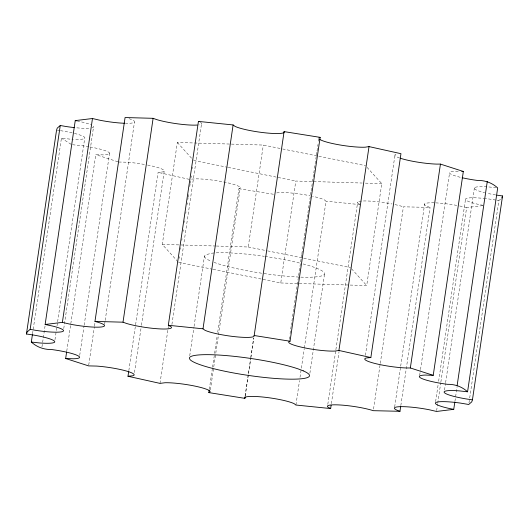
<?xml version="1.0" encoding="UTF-8"?>
<svg xmlns="http://www.w3.org/2000/svg" width="529" height="529" viewBox="0 0 529 529"><rect width="100%" height="100%" fill="white"/><g stroke="black" fill="none" stroke-linecap="round" stroke-linejoin="round"><path stroke-width="0.4" stroke-dasharray="2.65 1.98" d="M32.527 333.892L61.43 138.175L69.398 139.061A26.02 3.663 8.4 0 0 72.804 139.292M41.956 346.925L45.091 325.719M54.97 339.717L56.894 326.671M57.013 325.851L57.496 322.591M57.615 321.777L84.713 138.294M63.758 328.588L93.501 127.165M66.747 351.17L95.769 154.64L103.558 154.911A26.02 3.663 8.4 0 0 89.361 146.837M79.72 355.323L84.058 325.963M84.177 325.15L109.589 153.079M88.733 365.076L94.393 326.743M94.512 325.93L94.995 322.67M104.597 324.416L105.073 321.156M105.198 320.336L134.459 122.179M128.838 370.558L158.098 172.394L162.992 171.892A26.02 3.663 8.4 0 0 146.467 164.836M134.472 372.542L141.336 326.062M141.455 325.242L164.215 171.118M178.002 261.789L162.291 244.405L177.341 142.473L263.303 145.065L281.812 148.788M159.989 383.38L168.414 326.294M179.146 258.311L179.384 256.684M180.468 249.344L180.706 247.711M181.791 240.371L182.036 238.744M183.113 231.404L183.358 229.771M184.442 222.431L184.681 220.798M185.765 213.465L186.01 211.831M187.087 204.492L187.332 202.858M187.815 199.598L188.053 197.965M188.172 197.152L188.655 193.892M189.739 186.552L190.103 184.105M190.222 183.292L190.585 180.845M191.062 177.579L191.306 175.952M192.391 168.612L192.629 166.979M171.905 324.469L201.529 123.859M189.739 355.706L193.951 327.167M194.07 326.347L204.425 256.221L205.245 254.985L211.21 253.285A60.709 8.557 8.4 0 1 214.655 252.948M209.305 389.337L212.433 368.131M212.552 367.318L214.483 354.271M214.602 353.451L217.247 335.512M217.73 332.252L238.923 188.727L239.809 188.483L240.245 187.577A26.02 3.663 8.4 0 0 222.821 181.791A26.02 3.663 8.4 0 0 195.194 178.862L191.458 179.126M210.383 389.82L240.245 187.577M216.321 246.031L248.246 246.997L263.303 145.065M245.106 395.871L250.647 358.358M250.766 357.538L253.656 337.971M245.238 395.904L248.366 374.697M248.491 373.884L250.779 358.391M250.898 357.571L253.788 338.005M213.147 269.36L280.754 282.969L295.804 181.037L362.114 183.034M289.224 339.294L289.588 336.847M290.071 333.587L291.148 326.248M291.274 325.434L292.477 317.274M292.597 316.461L293.8 308.308M293.919 307.488L294.521 303.415M294.646 302.601L295.122 299.335M295.248 298.521L297.172 285.475M297.291 284.655L301.748 254.482M301.867 253.669L303.798 240.622M303.917 239.809L304.4 236.542M304.519 235.729L306.443 222.683M306.562 221.869L309.095 204.743M309.214 203.923L311.019 191.696M311.138 190.876L313.671 173.75M313.79 172.937L315.714 159.89M315.839 159.077L316.316 155.81M316.441 154.997L316.924 151.737M317.043 150.917L318.002 144.397M318.484 141.137L318.967 137.871M295.923 405.029L299.533 380.569M300.016 377.303L304.228 348.763M304.347 347.95L326.023 201.165L324.27 199.817A26.02 3.663 8.4 0 0 312.599 196.279M309.882 373.236L324.575 273.751M327.815 404.321L335.763 350.502M335.882 349.689L357.677 202.085M331.372 403.667L339.082 351.481M280.754 282.969L366.709 285.561L381.766 183.629L367.139 167.442M365.394 355.382L395.018 154.772M373.54 409.049L380.166 364.197M380.285 363.383L403.409 206.813L430.084 207.434A26.02 3.663 8.4 0 1 434.197 202.819M394.66 406.973L400.565 367.014M400.684 366.2L424.648 203.923M400.817 405.591L430.084 207.434M419.676 375.299L420.403 370.406M420.522 369.586L449.544 173.056M435.612 401.65L438.144 384.523M438.627 381.264L465.48 199.413M436.643 410.636L437.609 404.116M437.728 403.296L440.736 382.91M440.855 382.097L466.624 207.586L483.85 205.483L479.003 204.518A26.02 3.663 8.4 0 1 465.599 198.944A26.02 3.663 8.4 0 1 483.817 198.408M444.532 390.038L445.491 383.518M445.61 382.705L474.394 187.802M454.947 401.2L457.116 386.52M468.978 402.853L469.58 398.773M469.699 397.96L498.84 200.617L501.287 198.547M118.721 162.019L126.821 162.211A26.02 3.663 8.4 0 1 145.753 164.698M458.22 171.224L455.376 171.191A26.02 3.663 8.4 0 0 461.453 177.572M365.394 183.133L381.766 183.629M162.291 244.405L215.501 246.011M72.506 144.734L81.823 145.673A26.02 3.663 8.4 0 1 88.541 146.692M359.978 204.624L326.023 201.165M496.162 187.709L489.702 187.041A26.02 3.663 8.4 0 0 484.663 192.688M57.337 130.246L59.691 130.584M60.471 130.689L62.038 130.914A26.02 3.663 8.4 0 1 72.341 132.905M273.42 194.242L238.923 188.727M495.752 200.055L490.456 199.208A26.02 3.663 8.4 0 0 484.531 198.481M497.141 200.279L498.84 200.617M282.618 148.953L318.028 156.081M318.835 156.247L365.513 165.643M193.594 160.459L227.397 167.263M228.197 167.422L295.804 181.037M248.246 246.997L266.761 250.726M267.562 250.885L302.978 258.013M303.778 258.178L350.462 267.575M178.537 262.391L212.341 269.195M189.296 179.344L158.098 172.394M77.108 120.949L83.013 122.265A26.02 3.663 8.4 0 1 91.405 124.97M459.661 205.96L466.624 207.586M117.941 161.788L95.769 154.64M71.098 144.291L61.43 138.175M200.312 122.378L201.113 122.834A26.02 3.663 8.4 0 1 198.904 124.877M359.647 204.267L357.796 203.07A26.02 3.663 8.4 0 1 391.996 203.982M351.54 268.778L366.709 285.561M177.341 142.473L193.052 159.857M204.425 256.221L205.087 257.669A60.709 8.557 8.4 0 0 210.74 261.062M263.984 273.553A60.709 8.557 8.4 0 0 317.79 276.687L321.473 275.966A60.709 8.557 8.4 0 0 318.26 268.904L313.399 267.039A60.709 8.557 8.4 0 0 302.7 263.839M261.63 273.202A60.709 8.557 8.4 0 1 214.086 262.391M216.202 252.855A60.709 8.557 8.4 0 1 264.229 256.3M265.016 256.413A60.709 8.557 8.4 0 1 300.227 263.204M74.444 133.414A26.02 3.663 8.4 0 1 73.617 139.332M435.744 202.878A26.02 3.663 8.4 0 1 456.818 205.411M276.7 192.946A26.02 3.663 8.4 0 1 310.318 195.796M495.587 194.936A26.02 3.663 8.4 0 1 486.759 193.191M129.023 118.668A26.02 3.663 8.4 0 1 125.763 123.297M394.991 204.604A26.02 3.663 8.4 0 1 403.409 206.813M399.646 158.012A26.02 3.663 8.4 0 1 396.644 154.071M93.322 126.173A26.02 3.663 8.4 0 1 91.934 127.879M88.727 128.263A26.02 3.663 8.4 0 1 75.217 127.687"/><path stroke-width="0.79" d="M32.408 334.705L31.323 342.045L39.298 342.924A26.02 3.663 8.4 0 0 54.487 341.179A26.02 3.663 8.4 0 0 31.938 334.784L26.45 334.004L56.557 130.134L57.264 128.097L60.26 125.485L65.212 126.371A26.02 3.663 8.4 0 0 74.397 127.601M26.45 334.004L27.164 331.967L30.16 329.355L60.26 125.485M30.16 329.355L35.106 330.241A26.02 3.663 8.4 0 0 61.827 331.749A26.02 3.663 8.4 0 0 52.913 326.135L45.137 324.482L75.244 120.612L92.476 118.516L99.445 120.143A26.02 3.663 8.4 0 0 124.91 123.277M45.137 324.482L62.376 322.379L92.476 118.516M128.719 371.371L127.992 376.264L132.885 375.762A26.02 3.663 8.4 0 0 125.122 370.677A26.02 3.663 8.4 0 0 96.714 366.081L88.614 365.889L65.662 358.51L66.628 351.983M62.376 322.379L69.339 324.012A26.02 3.663 8.4 0 0 99.472 327.127A26.02 3.663 8.4 0 0 98.916 322.538L94.969 321.414L125.075 117.544L153.119 118.317L156.439 119.521A26.02 3.663 8.4 0 0 197.211 125.049M319.516 139.233A26.02 3.663 8.4 0 0 339.42 144.88A26.02 3.663 8.4 0 0 365.248 147.188L369.024 146.593L400.956 153.688L370.849 357.558L338.917 350.456L335.141 351.058A26.02 3.663 8.4 0 1 305.015 347.943A26.02 3.663 8.4 0 1 288.86 341.741L290.037 341.231L320.144 137.361L284.086 131.615L284.185 132.415A26.02 3.663 8.4 0 1 262.41 132.514A26.02 3.663 8.4 0 1 234.995 126.358L233.11 124.943L198.428 121.412L168.321 325.282L171.006 326.704A26.02 3.663 8.4 0 1 157.067 328.727A26.02 3.663 8.4 0 1 126.338 323.391L123.012 322.187L153.119 118.317M284.086 131.615L254.079 336.285A26.02 3.663 8.4 0 1 232.304 336.378A26.02 3.663 8.4 0 1 204.888 330.228L203.01 328.807L233.11 124.943M245.119 396.717L244.874 398.35L208.823 392.597L209.18 390.151M338.917 350.456L369.024 146.593M244.874 398.35L244.867 397.497A26.02 3.663 8.4 0 1 267 397.504A26.02 3.663 8.4 0 1 294.17 403.687L295.923 405.029L330.651 408.56L331.134 405.3M330.651 408.56L327.689 406.94A26.02 3.663 8.4 0 1 342.885 405.188A26.02 3.663 8.4 0 1 373.302 410.683L399.977 411.298L400.698 406.404M370.849 357.558L366.537 357.941A26.02 3.663 8.4 0 0 375.187 363.522A26.02 3.663 8.4 0 0 406.523 367.979L410.339 367.966L440.439 164.096L463.338 171.462L433.231 375.326L425.27 375.061A26.02 3.663 8.4 0 0 422.294 378.724A26.02 3.663 8.4 0 0 447.441 384.325C455.006 384.127 461.956 386.706 467.57 391.791L497.677 187.921C492.056 182.836 485.113 180.257 477.548 180.462A26.02 3.663 8.4 0 1 462.174 177.744M457.175 385.277L487.282 181.414M399.977 411.298A26.02 3.663 8.4 0 1 399.428 406.708A26.02 3.663 8.4 0 1 429.555 409.823L436.524 411.456L453.743 409.353L454.828 402.014M453.743 409.353L448.896 408.388A26.02 3.663 8.4 0 1 436.055 402.417A26.02 3.663 8.4 0 1 460.349 403.078L468.734 404.487L471.736 401.868L472.443 399.831L502.55 195.961L497.062 195.181M501.836 198.005L502.55 195.961M318.967 137.871L320.144 137.361M208.823 392.597L209.702 392.353L210.139 391.447A26.02 3.663 8.4 0 0 192.721 385.661A26.02 3.663 8.4 0 0 165.088 382.731L159.989 383.38L127.992 376.264M440.439 164.096L436.63 164.109A26.02 3.663 8.4 0 1 400.453 158.283M94.969 321.414L123.012 322.187M461.824 171.356L463.338 171.462M65.662 358.51L73.452 358.781A26.02 3.663 8.4 0 0 76.725 355.164A26.02 3.663 8.4 0 0 51.723 349.543C44.079 349.682 36.997 347.236 31.323 342.045M168.321 325.282L203.01 328.807M467.57 391.791L459.602 390.911A26.02 3.663 8.4 0 0 444.406 392.657A26.02 3.663 8.4 0 0 466.962 399.051L472.443 399.831M253.98 335.479L290.037 341.231M75.244 120.612L76.487 120.837M410.339 367.966L433.231 375.326M198.428 121.412L198.97 121.61M303.203 370.836L298.349 368.971A60.709 8.557 8.4 0 0 231.378 356.057A60.709 8.557 8.4 0 0 189.375 358.153L190.037 359.601A60.709 8.557 8.4 0 0 267.522 377.779A60.709 8.557 8.4 0 0 303.203 370.836"/></g></svg>
